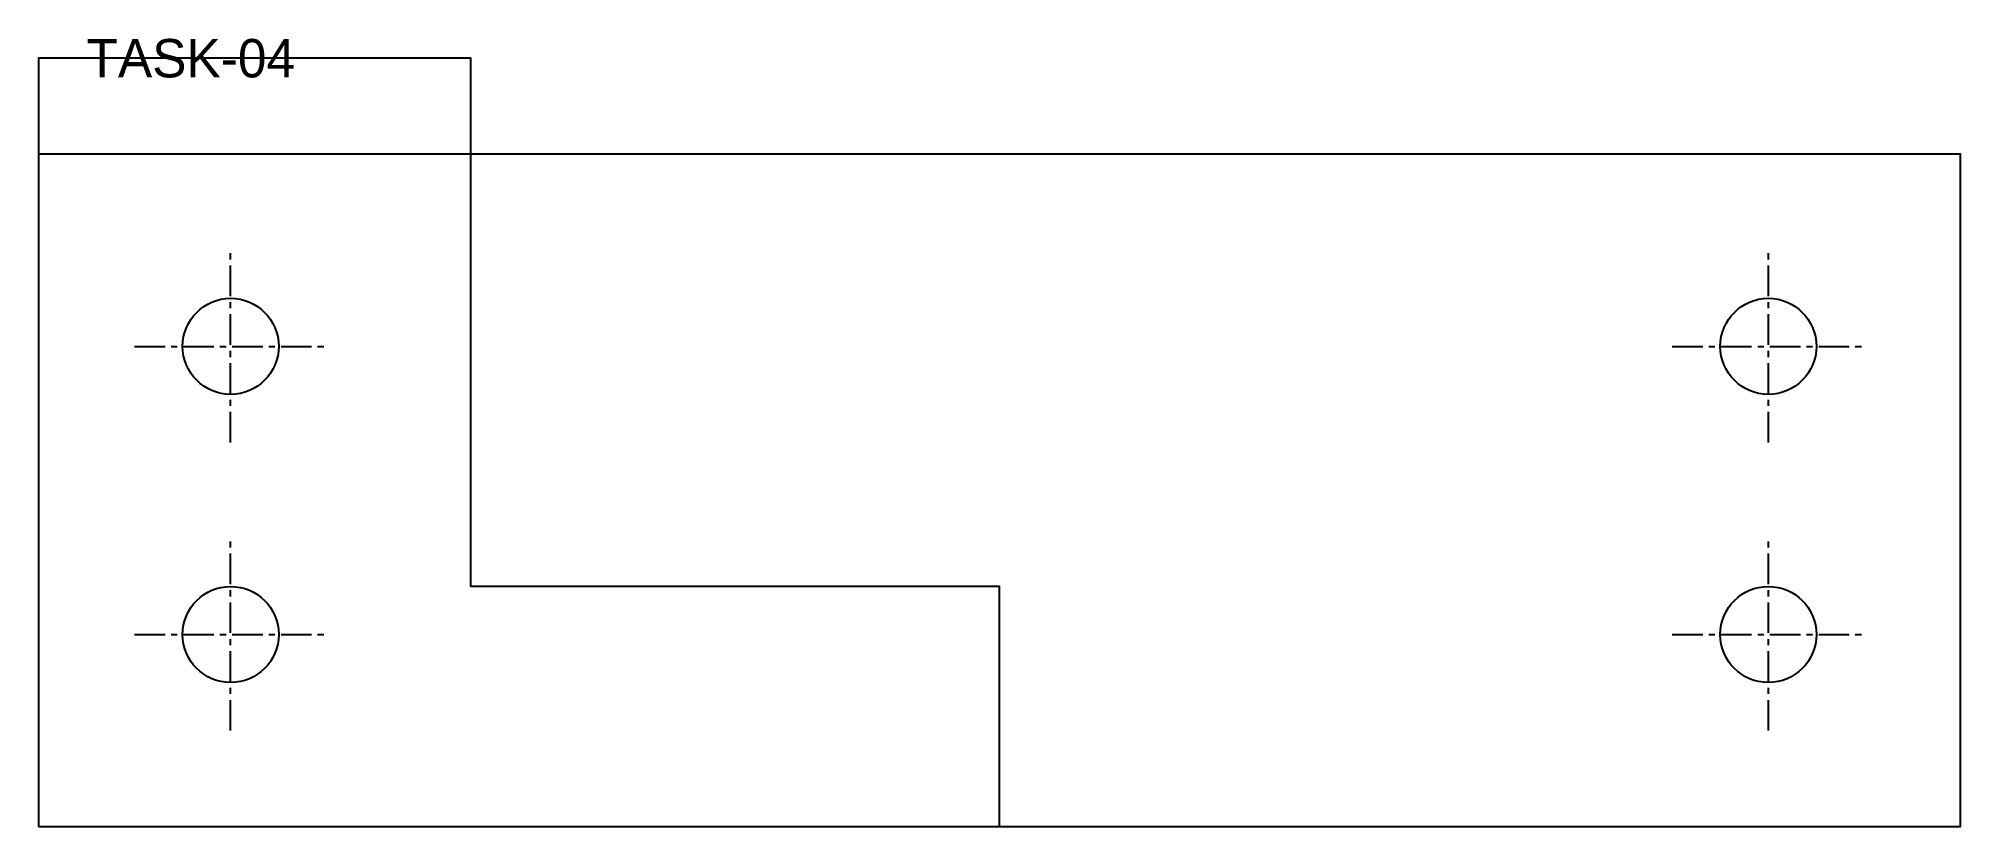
# Model space of a CAD drawing. Header units: metres. Extents: x 0 to 200, y 0 to 82.
import ezdxf

# ---------------------------------------------------------------- set-up
doc = ezdxf.new("R2010")
doc.units = ezdxf.units.M
doc.linetypes.add('CENTER', pattern=[5.08, 3.175, -0.635, 0.635, -0.635])
for name, color, linetype in [('CENTER', 5, 'CENTER'), ('HOLE', 1, 'Continuous'), ('OUTLINE', 7, 'Continuous'), ('TEXT', 6, 'Continuous')]:
    doc.layers.add(name, color=color, linetype=linetype)

msp = doc.modelspace()

# ---------------------------------------------------------------- linework, layer by layer
at = {"layer": 'CENTER'}
for p, q in [((20, 40), (20, 60)), ((180, 40), (180, 60)), ((10, 50), (30, 50)), ((170, 50), (190, 50)), ((20, 10), (20, 30)), ((180, 10), (180, 30)), ((10, 20), (30, 20)), ((170, 20), (190, 20))]:
    msp.add_line(p, q, dxfattribs=at)
at = {"layer": 'HOLE'}
for centre in [(20, 50), (180, 50), (20, 20), (180, 20)]:
    msp.add_circle(centre, 5, dxfattribs=at)
at = {"layer": 'OUTLINE'}
for points in [[(0, 0), (100, 0), (100, 25), (45, 25), (45, 80), (0, 80), (0, 0)], [(0, 0), (200, 0), (200, 70), (0, 70), (0, 0)]]:
    msp.add_lwpolyline(points, dxfattribs=at)

# ---------------------------------------------------------------- texts
at = {"layer": 'TEXT'}
msp.add_text('TASK-04', height=4, dxfattribs=at).set_placement((5, 78))

doc.saveas('drawing.dxf')
